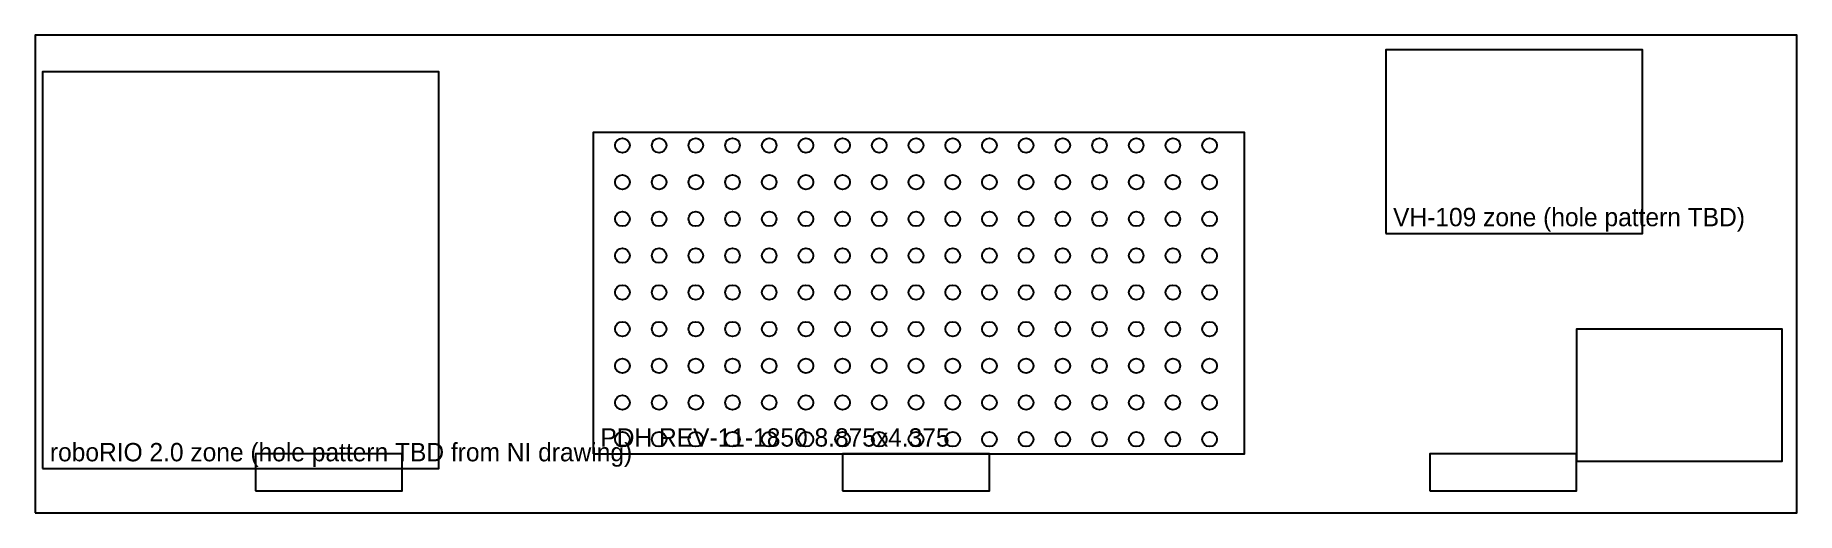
# Model space of a CAD drawing. Header units: inches. Extents: x -12 to 12, y 8 to 14.5.
import ezdxf

# ---------------------------------------------------------------- set-up
doc = ezdxf.new("R2010")
doc.units = ezdxf.units.IN
doc.layers.add('CUT', color=7, linetype='Continuous')
doc.layers.add('ZONE', color=1, linetype='Continuous')

msp = doc.modelspace()

# ---------------------------------------------------------------- linework, layer by layer
at = {"layer": 'CUT'}
for points in [[(-12, 8), (12, 8), (12, 14.5), (-12, 14.5)], [(9, 8.7), (11.8, 8.7), (11.8, 10.5), (9, 10.5)], [(-9, 8.3), (-7, 8.3), (-7, 8.8), (-9, 8.8)], [(-1, 8.3), (1, 8.3), (1, 8.8), (-1, 8.8)], [(7, 8.3), (9, 8.3), (9, 8.8), (7, 8.8)]]:
    msp.add_lwpolyline(points, close=True, dxfattribs=at)
for centre in [(-4, 13), (-3.5, 13), (-3, 13), (-2.5, 13), (-2, 13), (-1.5, 13), (-1, 13), (-0.5, 13), (0, 13), (0.5, 13), (1, 13), (1.5, 13), (2, 13), (2.5, 13), (3, 13), (3.5, 13), (4, 13), (-4, 12.5), (-3.5, 12.5), (-3, 12.5), (-2.5, 12.5), (-2, 12.5), (-1.5, 12.5), (-1, 12.5), (-0.5, 12.5), (0, 12.5), (0.5, 12.5), (1, 12.5), (1.5, 12.5), (2, 12.5), (2.5, 12.5), (3, 12.5), (3.5, 12.5), (4, 12.5), (-4, 12), (-3.5, 12), (-3, 12), (-2.5, 12), (-2, 12), (-1.5, 12), (-1, 12), (-0.5, 12), (0, 12), (0.5, 12), (1, 12), (1.5, 12), (2, 12), (2.5, 12), (3, 12), (3.5, 12), (4, 12), (-4, 11.5), (-3.5, 11.5), (-3, 11.5), (-2.5, 11.5), (-2, 11.5), (-1.5, 11.5), (-1, 11.5), (-0.5, 11.5), (0, 11.5), (0.5, 11.5), (1, 11.5), (1.5, 11.5), (2, 11.5), (2.5, 11.5), (3, 11.5), (3.5, 11.5), (4, 11.5), (-4, 11), (-3.5, 11), (-3, 11), (-2.5, 11), (-2, 11), (-1.5, 11), (-1, 11), (-0.5, 11), (0, 11), (0.5, 11), (1, 11), (1.5, 11), (2, 11), (2.5, 11), (3, 11), (3.5, 11), (4, 11), (-4, 10.5), (-3.5, 10.5), (-3, 10.5), (-2.5, 10.5), (-2, 10.5), (-1.5, 10.5), (-1, 10.5), (-0.5, 10.5), (0, 10.5), (0.5, 10.5), (1, 10.5), (1.5, 10.5), (2, 10.5), (2.5, 10.5), (3, 10.5), (3.5, 10.5), (4, 10.5), (-4, 10), (-3.5, 10), (-3, 10), (-2.5, 10), (-2, 10), (-1.5, 10), (-1, 10), (-0.5, 10), (0, 10), (0.5, 10), (1, 10), (1.5, 10), (2, 10), (2.5, 10), (3, 10), (3.5, 10), (4, 10), (-4, 9.5), (-3.5, 9.5), (-3, 9.5), (-2.5, 9.5), (-2, 9.5), (-1.5, 9.5), (-1, 9.5), (-0.5, 9.5), (0, 9.5), (0.5, 9.5), (1, 9.5), (1.5, 9.5), (2, 9.5), (2.5, 9.5), (3, 9.5), (3.5, 9.5), (4, 9.5), (-4, 9), (-3.5, 9), (-3, 9), (-2.5, 9), (-2, 9), (-1.5, 9), (-1, 9), (-0.5, 9), (0, 9), (0.5, 9), (1, 9), (1.5, 9), (2, 9), (2.5, 9), (3, 9), (3.5, 9), (4, 9)]:
    msp.add_circle(centre, 0.1, dxfattribs=at)
at = {"layer": 'ZONE'}
for points in [[(6.4, 11.8), (9.9, 11.8), (9.9, 14.3), (6.4, 14.3)], [(-11.9, 8.6), (-6.5, 8.6), (-6.5, 14), (-11.9, 14)], [(-4.4, 8.8), (4.475, 8.8), (4.475, 13.175), (-4.4, 13.175)]]:
    msp.add_lwpolyline(points, close=True, dxfattribs=at)

# ---------------------------------------------------------------- texts
for s, p in [('VH-109 zone (hole pattern TBD)', (6.5, 11.9)), ('PDH REV-11-1850 8.875x4.375', (-4.3, 8.9)), ('roboRIO 2.0 zone (hole pattern TBD from NI drawing)', (-11.8, 8.7))]:
    msp.add_text(s, height=0.25, dxfattribs=at).set_placement(p)

doc.saveas('drawing.dxf')
